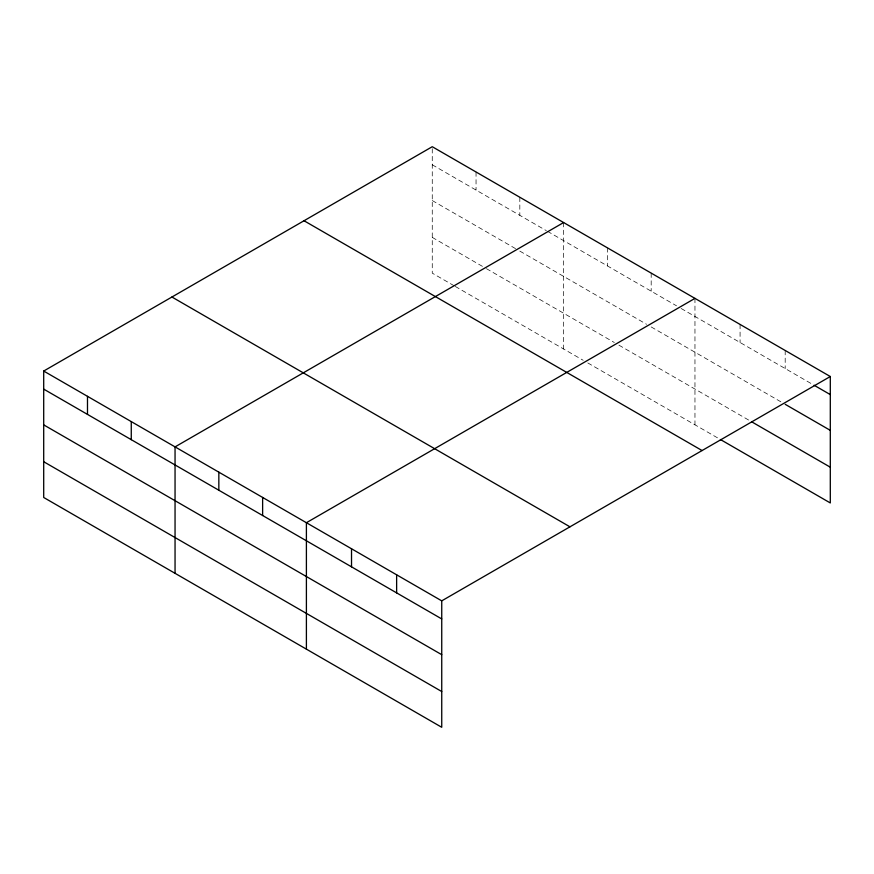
<?xml version="1.0" encoding="UTF-8"?>
<svg xmlns="http://www.w3.org/2000/svg" width="874" height="874" viewBox="0 0 874 874"><rect width="100%" height="100%" fill="white"/><g stroke="black" fill="none" stroke-linecap="round" stroke-linejoin="round"><path stroke-width="0.66" stroke-dasharray="4.37 3.28" d="M432.259 164.782L546.326 230.649M547.485 231.315L676.531 305.813M681.141 308.478L812.951 384.582M432.259 200.55L517.517 249.767M519.822 251.1L646.574 324.276M651.185 326.942L781.717 402.302M432.259 237.389L485.256 267.99M486.414 268.657L614.313 342.499M618.923 345.154L749.335 420.449M454.152 285.787L432.259 273.147L432.259 146.712M455.299 286.454L583.198 360.296M587.809 362.95L719.258 438.846M785.191 350.474L785.191 368.555M740.081 324.429L740.081 342.51M694.961 298.384L694.961 424.819M651.185 273.114L651.185 291.184M607.397 247.834L607.397 265.904M563.61 222.553L563.61 348.977M519.822 197.273L519.822 215.343M476.046 171.992L476.046 190.062"/><path stroke-width="1.31" d="M830.3 376.519L432.259 146.712L43.7 371.046L43.7 497.481L441.741 727.288L441.741 600.853L830.3 376.519L830.3 502.954L720.416 439.513M563.61 222.553L175.051 446.887L175.051 573.311M694.961 298.384L306.403 522.718L306.403 649.153M814.109 385.248L830.3 394.6M785.191 404.312L830.3 430.358M751.64 421.781L830.3 467.197M304.032 220.74L702.073 450.547M171.927 297.018L569.968 526.825M43.7 371.046L441.741 600.853M43.7 389.116L441.741 618.923M43.7 424.873L441.741 654.681M43.7 461.723L441.741 691.531M396.632 574.808L396.632 592.878M351.523 548.763L351.523 566.833M262.626 497.437L262.626 515.518M218.839 472.157L218.839 490.238M131.264 421.607L131.264 439.677M87.487 396.326L87.487 414.396"/></g></svg>
